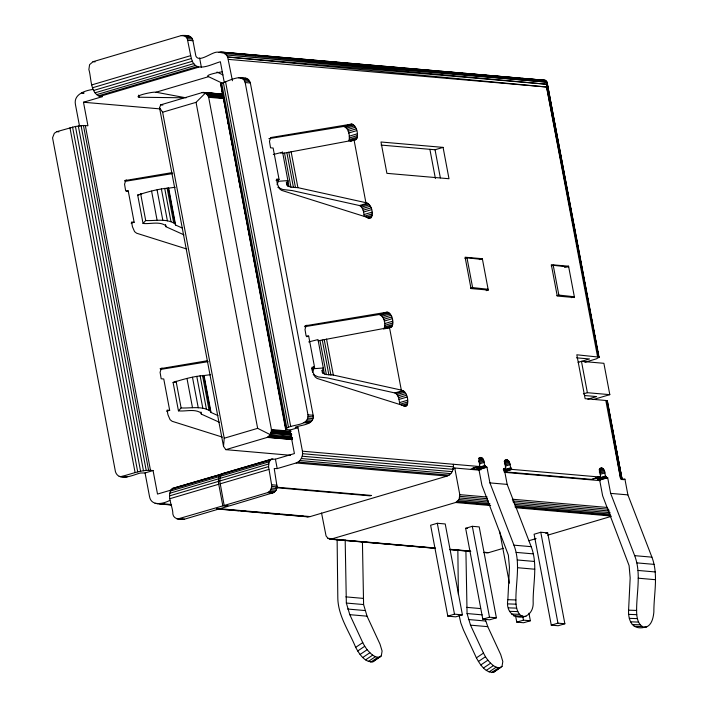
<?xml version="1.0" encoding="UTF-8"?>
<svg xmlns="http://www.w3.org/2000/svg" width="708" height="708" viewBox="0 0 708 708"><rect width="100%" height="100%" fill="white"/><g stroke="black" fill="none" stroke-linecap="round" stroke-linejoin="round"><path stroke-width="1.06" d="M177.956 518.92L222.834 505.866L228.003 506.317L184.558 519.176C180.283 519.663 173.681 519.504 172.849 514.035C173.097 506.282 165.592 495.122 172.416 488.467L222.71 473.794L172.416 488.467M222.834 505.866L218.745 484.237C218.259 480.82 217.887 476.174 221.215 474.033M219.746 481.024L220.383 476.236L222.551 473.634L271.35 459.2L275.43 459.182L294.413 453.571L289.97 430.057L285.616 429.207L220.701 83.854C228.843 80.632 245.287 71.818 250.358 82.995L313.14 415.269C314.662 424.765 301.776 424.835 295.873 426.995L295.227 427.428L297.988 427.685L302.431 451.2C303.307 455.917 300.953 461.412 296.183 462.97L277.2 468.59L274.226 468.537L277.076 486.892L276.226 490.113L274.129 492.449L229.339 505.919L224.171 505.477L219.746 481.024L268.544 466.59L269.182 461.802L271.35 459.2M523.725 616.872C516.787 614.916 515.849 606.066 515.893 599.959C515.813 581.799 520.672 562.718 513.937 545.169L489.927 482.9L486.962 467.227L478.944 469.599L481.909 485.272L508.371 555.116L509.45 567.444L507.857 599.685C503.804 621.509 534.69 623.757 533.142 601.464C533.062 583.303 537.921 564.214 531.186 546.665L507.176 484.396L504.211 468.723C508.406 468.652 502.45 461.625 506.105 459.793L506.742 459.696C511.22 460.926 509.087 467.085 511.973 469.395L599.933 477.042C602.11 474.926 597.747 470.174 600.959 468.032L601.605 467.935C606.579 468.891 603.26 477.015 607.685 477.714L610.65 493.387L634.669 555.656C641.395 573.206 636.536 592.286 636.616 610.446C636.572 616.544 637.519 625.403 644.448 627.35C651.546 626.624 653.351 617.818 653.865 611.942C653.785 593.791 658.644 574.701 651.909 557.152L627.899 494.883L624.934 479.21L620.624 478.838L605.818 400.471L585.118 398.675L576.825 354.788L599.039 357.133L596.579 358.779L584.958 362.284M644.448 627.35C632.244 630.226 628.067 620.305 628.589 610.172L630.173 577.923L629.093 565.604L602.632 495.759L599.667 480.086L598.331 479.759L597.649 478.369L605.667 475.997M350.469 141.237L356.336 139.352C358.788 134.688 357.106 125.776 351.619 124.086L270.624 137.573L269.465 141.352L270.553 147.822L273.138 148.043L279.058 179.389L276.474 179.168L277.359 183.868L279.465 188.735L281.527 190.346L369.372 218.011L371.178 217.648C373.647 212.851 371.718 204.187 365.903 202.683L297.909 187.655L290.961 187.142L287.625 185.947L286.404 183M387.887 328.052L391.745 326.751C394.206 322.29 392.489 313.697 387.161 312.157L306.157 325.653L305.006 329.432L306.086 335.893L308.679 336.123L314.6 367.47L312.016 367.24L312.901 371.948L315.007 376.815L317.069 378.417L404.905 406.091L406.719 405.728C409.162 400.746 407.312 391.728 401.312 390.09L333.326 375.063L326.379 374.55L323.034 373.355L321.813 370.408M356.991 138.458L348.973 140.83C349.964 136.024 349.062 128.015 343.601 126.458L268.872 138.653M383.727 329.131C386.179 324.662 384.462 316.069 379.134 314.538L304.413 326.733M290.51 455.279L225.834 449.66L223.516 446.376L224.232 438.225L162.628 112.227L159.548 107.846L160.681 104.855L202.638 92.465L222.17 94.208M224.171 505.477L267.615 492.618L270.129 490.989L271.899 486.44L268.544 466.59M285.616 429.207L285.855 428.659C292.838 423.579 308.9 426.597 307.962 414.817L245.18 82.553L243.871 79.623L240.074 77.668M216.639 508.937L308.06 516.875L310.201 516.583L447.093 476.086C451.854 474.519 454.209 469.023 453.332 464.306M321.547 513.043L326.061 535.929L327.972 538.328L330.68 539.248L455.625 502.503L459.058 499.547L459.793 494.653L454.757 468.006L452.642 468.634M204.55 92.606L207.727 95.173L208.656 97.279L271.438 429.552C271.509 432.491 269.872 436.013 267.27 437.402L225.834 449.66M486.104 467.147L478.086 469.528L471.183 468.926L479.413 466.519C480.944 463.926 477.227 459.793 480.236 457.554L480.874 457.448C485.856 458.403 482.529 466.528 486.962 467.227M597.525 356.584L546.585 87.013L547.036 82.155L545.222 80.323L538.655 79.809M172.053 172.619L125.705 180.443L124.555 184.23L125.635 190.691L128.228 190.921L134.148 222.268L131.139 223.153M207.586 360.691L161.247 368.523L160.088 372.302L161.176 378.771L163.76 378.992L169.681 410.339L166.672 411.233M277.102 184.761L278.332 181.301L277.934 179.159M286.802 185.107L287.961 180.575L278.332 181.301M312.511 372.169L313.75 368.709L313.343 366.567M337.123 539.115L337.805 597.278C337.813 615.562 349.017 631.049 355.673 647.36C359.168 653.679 364.54 662.582 372.797 661.83L381.311 655.865L382.09 651.015L380.001 644.112L367.045 616.172L363.593 604.552L362.425 541.487M459.147 615.456L460.793 622.898L463.439 629.908L476.395 657.847C479.891 664.166 485.263 673.069 493.52 672.317L502.034 666.352L502.813 661.502L500.724 654.599L487.768 626.66L485.201 619.031M592.428 479.006L591.906 479.413L503.954 471.767L511.973 469.395M175.212 187.266L168.646 188.124C158.238 188.824 147.609 191.895 137.679 195.054L143.043 223.454L145.706 220.533C155.256 221.046 166.477 218.17 175 223.781L175.619 225.047L182.531 228.171M210.63 374.674L204.054 375.532C193.647 376.231 183.018 379.302 173.088 382.462L178.451 410.852L181.124 407.941C190.664 408.454 201.895 405.578 210.409 411.18L211.028 412.454L217.94 415.578M162.628 112.227L196.054 102.341L205.24 93.226L222.772 94.748M372.797 661.83L381.311 655.865M493.52 672.317L502.034 666.352M355.673 647.36L362.753 642.616L349.796 614.677L346.345 603.057L345.177 539.992M357.646 651.015L364.726 646.271L362.753 642.616M360.071 654.466L367.151 649.723C370.355 653.272 374.541 658.175 379.877 657.086M362.788 657.484L369.868 652.741M365.602 659.865L372.691 655.121M368.337 661.44L375.417 656.697M370.788 662.113L377.868 657.369M476.395 657.847L483.475 653.103L470.519 625.155L467.068 613.544L465.899 550.479M478.369 661.502L485.449 656.75L483.475 653.103M480.794 664.954L487.883 660.201C491.087 663.759 495.273 668.662 500.6 667.573M483.511 667.971L490.591 663.228M486.325 670.352L493.414 665.609M489.06 671.927L496.14 667.184M491.511 672.6L498.591 667.856M280.908 153.291L282.589 152.185L289.023 186.62M220.737 52.047L545.222 80.323L220.737 52.047L218.595 52.339C213.4 50.233 199.479 63.64 195.868 56.091L192.965 40.737C192.133 35.258 185.531 35.099 181.257 35.595L93.031 61.702L89.589 64.658L88.863 69.552C91.553 77.659 89.836 95.987 102.465 96.633L83.482 102.244L87.925 125.758L83.456 125.493L75.429 126.458L56.844 131.653L54.321 133.281L52.551 137.83L115.457 471.767C118.794 482.095 133.883 474.723 140.264 473.033L145.052 472.935L153.07 470.563L157.512 494.069L171.23 490.016M578.135 362.434L578.808 362.124M91.766 84.907L190.691 55.64L187.301 38.71L185.39 36.312L182.682 35.4M92.509 87.765L191.434 58.498C195.027 73.765 210.426 64.57 220.374 61.746L224.206 82.048M93.306 89.412C85.349 90.385 73.269 94.235 75.455 104.616L79.5 125.989M93.615 90.465L192.541 61.198M95.005 92.819L193.93 63.552M96.58 94.677L195.505 65.401M98.244 95.899L197.169 66.632M99.872 96.403L198.806 67.136M183.186 97.793L139.051 97.226C133.29 95.987 153.167 91.482 155.981 92.226L208.541 76.676L222.445 83.278M124.564 180.629L126.564 180.036M343.601 126.458L351.619 124.086M344.575 126.564L352.602 124.183M126.219 191.514L128.228 190.921M345.61 127.157L353.628 124.785M346.61 128.192L354.628 125.82M347.504 129.591L355.522 127.219M348.212 131.246L356.23 128.874M348.681 133.016L356.699 130.644M349.274 136.175L357.301 133.803M349.469 137.945L357.496 135.564M349.363 139.538L357.39 137.166M350.318 141.131L356.336 139.352M276.049 180.283L279.058 179.389M381.09 145.078L435.048 149.76L443.075 147.388L448.996 178.735L386.904 173.345L380.984 141.998L443.075 147.388M277.801 187.248L282.775 189.505L292.174 190.567L359.443 205.541L367.461 203.169M359.443 205.541L360.487 206.117L368.505 203.745M360.487 206.117L361.505 207.152L369.523 204.78M361.505 207.152L362.408 208.559L370.426 206.187M362.408 208.559L363.133 210.232L371.151 207.851M372.293 213.887L364.275 216.259L363.611 212.019L371.629 209.648M364.08 214.515L372.098 212.135M366.178 217.241L372.196 215.462M367.806 217.94L371.815 216.754M368.169 218.542L371.178 217.648M464.988 258.402L466.988 257.809L482.493 259.5M479.334 259.606L482.343 258.712L488.263 290.059L486.254 290.652M160.097 368.709L162.105 368.116M305.015 325.83L307.015 325.238M379.134 314.538L387.161 312.157M380.116 314.635L388.134 312.263M306.67 336.716L308.679 336.123M470.616 288.183L472.617 287.59L488.113 289.271L486.113 289.864M381.152 315.228L389.17 312.856M551.222 265.889L553.222 265.296L568.719 266.987M382.152 316.272L390.17 313.892M383.037 317.671L391.064 315.299M383.745 319.317L391.772 316.945M564.559 267.385L568.568 266.199L574.498 297.546L557.249 296.05L551.328 264.704L568.568 266.199M384.214 321.087L392.241 318.715M384.692 323.583L392.71 321.211M384.886 325.344L392.905 322.972M384.78 326.946L392.798 324.574M384.382 328.238L392.4 325.866M384.727 328.831L391.745 326.751M556.842 295.67L558.851 295.077L574.347 296.767L571.338 297.652M311.591 368.355L314.6 367.47M224.232 438.225L257.65 428.34L269.695 434.358L291.608 436.261M313.219 374.656L318.184 376.913L327.583 377.975L394.852 392.949L402.87 390.577M394.852 392.949L395.896 393.524L403.914 391.152M395.896 393.524L396.914 394.56L404.932 392.188M120.564 476.652C131.21 474.307 141.874 469.147 153.07 470.563M396.914 394.56L397.816 395.967L405.843 393.595M397.816 395.967L398.542 397.631L406.56 395.259M289.97 430.057L297.988 427.685M407.835 401.958L399.808 404.33L399.02 399.427L407.038 397.055M399.613 402.587L407.64 400.215M401.719 405.321L407.737 403.542M403.339 406.011L407.348 404.826M404.711 406.321L406.719 405.728M578.454 362.248L589.507 358.956L576.436 357.823M272.837 458.961L222.551 473.634M171.168 489.44L219.967 474.997M221.303 474.608L270.102 460.173M170.247 491.069L219.046 476.634M220.383 476.236L269.182 461.802M169.716 493.264L218.515 478.82M219.852 478.431L268.651 463.997M169.619 495.857L218.409 481.422M169.947 498.68L218.745 484.237M220.082 483.847L268.872 469.413M145.052 472.935L149.494 496.441C151.123 506.627 163.451 503.884 169.84 500.352M583.374 393.887L587.383 392.701L609.809 394.648L603.88 363.301L581.463 361.354L587.383 392.701M587.861 399.162L596.614 396.577L584.755 395.542M593.171 399.569L609.809 394.648M478.874 458.041L480.874 457.448M478.573 458.554L481.573 457.669M479.281 459.076L482.29 458.191M478.953 460.173L482.962 458.988M478.546 461.474L483.564 459.996M479.024 462.634L484.033 461.147M479.343 463.855L484.352 462.377M472.705 468.218L479.723 466.147M472.581 468.457L479.599 466.377M484.945 465.51L476.926 467.882L478.086 469.528M477.033 468.289L485.051 465.917M504.742 460.288L506.742 459.696M477.183 468.678L485.21 466.306M504.441 460.802L507.45 459.917M477.387 469.015L485.405 466.643M477.608 469.28L485.635 466.899M477.847 469.448L485.874 467.076M504.149 461.625L508.158 460.439M504.822 462.421L508.84 461.227M504.415 463.722L509.433 462.244M504.892 464.882L509.902 463.395M505.211 466.103L510.22 464.625M503.671 468.669L505.671 468.077M503.592 468.988L505.6 468.395M503.282 469.36L505.468 468.625M503.795 469.829L510.813 467.758M503.901 470.245L510.919 468.165M504.061 470.625L511.079 468.546M504.255 470.962L511.273 468.882M504.485 471.227L511.503 469.147M504.724 471.404L511.742 469.324M599.596 468.528L601.605 467.935M600.295 468.749L602.304 468.156M599.003 469.864L603.012 468.678M599.676 470.652L603.694 469.466M599.269 471.962L604.287 470.475M599.747 473.121L604.756 471.634M600.065 474.342L605.075 472.864M437.305 523.274L430.623 525.248L447.801 616.155L455.731 616.845L462.413 614.863L445.235 523.964L437.305 523.274L454.483 614.172L462.413 614.863M595.516 477.803L598.525 476.909M593.437 478.705L599.446 476.926M591.906 479.413L600.322 476.865M597.756 478.776L605.774 476.404M597.915 479.166L605.933 476.785M598.11 479.502L606.128 477.121M598.331 479.759L606.358 477.387M598.57 479.935L606.597 477.564M598.809 480.006L606.827 477.635M599.667 480.086L607.685 477.714M623.146 479.741L624.934 479.21M465.634 528.292L472.316 526.31L479.21 526.911L496.388 617.818L489.706 619.792L482.803 619.19L465.634 528.292L467.599 528.46M540.779 532.257L534.097 534.239L551.275 625.137L558.17 625.739L564.86 623.766L547.682 532.859L540.779 532.257L557.957 623.164L564.86 623.766M545.771 533.425L547.682 532.859M483.909 552.559L488.617 552.647L503.397 548.275M528.734 540.77L536.124 538.584M547.735 535.151L611.084 516.415M447.801 616.155L454.483 614.172M482.803 619.19L489.494 617.217L496.388 617.818M515.76 616.73L516.778 622.146L523.469 620.164L530.363 620.766L528.938 613.19M530.363 620.766L523.681 622.739L516.778 622.146M551.275 625.137L557.957 623.164M273.279 154.521L282.589 152.185M308.688 341.929L318.007 339.592L324.441 374.028M137.679 195.054L141.653 194.107M173.088 382.462L176.071 381.745M282.749 153.397L355.478 139.759M318.158 340.805L390.887 327.167M125.042 181.354L172.69 173.575M160.583 369.426L208.232 361.646M479.413 466.519L302.431 451.2M515.69 616.597L517.194 616.358M186.434 36.046L187.859 35.851M222.144 71.906C219.94 71.977 203.727 75.145 208.541 76.676M313.75 368.709L323.37 367.983L322.211 372.514M143.043 223.454C150.264 224.294 159.344 221.038 165.769 225.657L165.92 226.71L183.938 234.835M178.451 410.852C185.673 411.702 194.753 408.445 201.178 413.065L201.329 414.118L219.347 422.242M507.857 599.685L515.893 599.959M507.946 603.897L515.982 604.172M628.589 610.172L636.616 610.446M508.618 607.871L516.654 608.137M628.677 614.385L636.704 614.659M509.822 611.331L517.858 611.606M511.486 614.057L519.513 614.332M629.341 618.35L637.377 618.624M513.486 615.854L521.513 616.119M519.955 616.305L525.982 616.509M630.554 621.819L638.581 622.093M632.209 624.545L640.244 624.819M634.209 626.332L642.245 626.607M644.696 626.925L646.705 626.996M292.439 437.464L269.376 435.685L292.466 437.694M222.232 95.483L206.833 94.244L222.232 95.589M223.153 96.43L207.727 95.173L223.126 96.571M291.855 438.341L268.863 436.473L291.846 438.517M271.518 430.172L290.147 431.712M291.103 433.438L271.341 431.809L291.068 433.668M232.436 80.747L227.657 57.021L546.585 87.013L598.587 356.788L547.249 84.287L227.657 57.021L226.427 54.985L222.843 52.419L546.293 80.969L224.79 53.419L547.036 82.155L599.039 357.133M208.285 96.102L223.622 97.394M268.226 436.986L292.413 439.049M184.089 35.648L189.266 36.09M181.257 35.595L183.328 35.772M185.39 36.312L190.558 36.763M186.478 37.365L191.656 37.807M187.301 38.71L192.479 39.161M187.788 40.285L192.965 40.737M231.79 53.472L228.498 53.189L231.79 53.489M239.49 54.135L237.295 53.95L239.49 54.162M248.296 54.888L244.995 54.605L247.189 54.826M255.995 55.551L252.694 55.268L255.995 55.587M264.792 56.304L260.394 55.932L263.695 56.259M269.19 56.684L272.491 56.967L269.19 56.737M276.89 57.348L281.288 57.72M285.687 58.1L288.988 58.383L285.687 58.171M293.386 58.764L297.785 59.136M302.183 59.516L305.484 59.799M309.883 60.18L314.281 60.552M318.68 60.932L321.981 61.215M326.379 61.596L330.778 61.968M334.079 62.251L338.477 62.631M341.778 62.915L347.283 63.384M350.575 63.667L354.974 64.047M358.275 64.331L363.779 64.8M367.08 65.083L371.479 65.463M374.771 65.747L380.276 66.216M383.577 66.499L387.975 66.879M391.276 67.163L396.772 67.632M400.073 67.915L404.472 68.295M407.773 68.579L413.268 69.048M415.472 69.234L420.968 69.711M424.269 69.995L429.765 70.464M431.969 70.65L437.464 71.127M440.765 71.411L446.27 71.88M448.465 72.066L453.961 72.543M457.262 72.827L462.767 73.296M464.961 73.482L470.466 73.959M473.758 74.243L479.263 74.712M481.458 74.898L486.962 75.375M489.157 75.561L503.459 76.791M505.662 76.977L519.955 78.207M522.159 78.393L536.452 79.623M276.89 57.41L280.191 57.693M293.386 58.835L296.687 59.127M302.183 59.605L304.387 59.791M309.883 60.268L313.184 60.561M318.689 61.038L320.883 61.224M326.388 61.702L329.689 61.994M334.087 62.375L337.389 62.658M341.787 63.039L345.079 63.331M350.584 63.808L353.885 64.092M358.283 64.472L361.584 64.764M367.08 65.242L370.381 65.525M374.78 65.906L378.081 66.198M383.577 66.676L385.78 66.862M391.276 67.34L394.577 67.632M400.082 68.11L402.277 68.295M407.781 68.773L411.074 69.065M415.472 69.446L418.773 69.729M424.278 70.207L426.473 70.402M431.977 70.88L435.278 71.163M440.774 71.641L442.978 71.835M448.474 72.313L451.775 72.597M457.271 73.074L459.474 73.269M464.97 73.738L468.271 74.03M473.767 74.508L475.971 74.694M481.467 75.172L483.67 75.367M489.166 75.844L492.467 76.128M496.866 76.517L500.167 76.8M505.671 77.278L508.964 77.561M513.371 77.942L516.663 78.234M522.168 78.712L524.362 78.898M529.867 79.376L533.168 79.668M538.664 80.146L540.868 80.331M228.392 59.375L546.585 87.013M93.031 61.702L95.093 61.879M238.649 77.862L242.791 78.225M242.782 78.579L247.95 79.031M243.871 79.623L249.048 80.075M244.694 80.978L249.871 81.429M245.18 82.553L250.358 82.995M203.108 92.394L222.905 94.102M202.125 92.598L207.603 93.075M210.895 93.359L216.374 93.837M219.666 94.12L222.949 94.403M208.656 97.279L222.905 98.518M160.681 104.855L162.875 105.05M83.482 102.244L160.512 108.935M56.844 131.653L58.906 131.83M134.148 222.268L131.564 222.038L132.449 226.746L134.555 231.613L136.617 233.215L186.806 249.03M482.343 258.712L465.094 257.216L471.015 288.563L488.263 290.059M307.962 414.817L313.14 415.269M308.086 416.49L313.263 416.941M307.838 418.163L313.016 418.614M307.237 419.711L312.414 420.163M306.316 421.039L311.493 421.49M305.148 422.048L310.316 422.49M169.681 410.339L167.097 410.118L167.982 414.817L170.088 419.685L172.15 421.295L222.347 437.101M303.803 422.667L308.98 423.119M271.438 429.552L291.174 431.261M291.731 434.747L270.828 432.942L291.643 434.978M267.27 437.402L292.493 439.588M302.617 453.713L453.518 466.82M478.944 469.599L481.059 469.785M454.757 468.006L479.546 470.165M504.636 472.342L600.278 480.652M302.245 456.218L453.147 469.324M301.334 458.545L452.244 471.652M299.962 460.527L450.863 473.634M298.201 462.041L449.102 475.148M296.183 462.97L447.093 476.086M489.927 482.9L507.176 484.396M610.65 493.387L627.899 494.883M459.793 494.653L487.148 497.034M512.327 499.22L607.544 507.486M459.917 496.335L487.281 498.706M512.45 500.892L608.765 509.256M459.669 497.998L488.122 500.468M513.3 502.662L609.606 511.026M459.058 499.547L488.609 502.114M514.884 504.397L610.101 512.672M458.147 500.875L489.883 503.627M515.052 505.822L610.278 514.088M271.775 484.768L276.952 485.219M456.97 501.884L489.803 504.733M514.981 506.919L610.199 515.194M271.899 486.44L277.076 486.892M455.625 502.503L490.653 505.547M515.822 507.733L611.039 516.008M276.191 487.175L371.461 495.45L370.125 495.848L275.952 487.67M271.651 488.113L276.828 488.564M121.988 476.457L127.166 476.909M119.156 476.404L123.298 476.767M271.049 489.662L276.226 490.113M270.129 490.989L275.306 491.44M268.96 491.998L274.129 492.449M267.615 492.618L272.792 493.069M159.291 503.476L171.407 504.53M219.878 508.733L310.201 516.583M155.043 503.397L157.247 503.592M159.45 503.786L164.955 504.264M167.159 504.45L171.566 504.839M216.728 508.76L222.232 509.238M224.436 509.433L229.95 509.91M232.144 510.096L238.755 510.672M240.959 510.866L246.464 511.344M248.667 511.53L262.987 512.778M265.19 512.973L279.51 514.212M281.713 514.406L303.75 516.318M157.158 503.769L171.478 505.008M513.937 545.169L531.186 546.665M634.669 555.656L651.909 557.152M179.381 518.725L184.558 519.176M176.549 518.672L183.133 519.371M516.141 552.39L533.389 553.886M636.864 562.878L654.112 564.373M327.972 538.328L330.167 538.523M332.105 539.053L434.986 547.983M450.306 549.32L470.006 551.028M484.237 552.267L488.617 552.647M329.273 539L435.438 548.222M449.66 549.461L470.457 551.266M330.68 539.248L434.65 548.275M449.978 549.612L470.776 551.417M517.336 559.975L534.575 561.471M638.058 570.453L655.307 571.958M517.477 567.71L534.726 569.214M638.2 578.197L655.449 579.702M345.849 596.871L363.098 598.366M466.572 607.349L480.59 608.57M346.345 603.057L363.593 604.552M467.068 613.544L482.157 614.854M347.672 609.039L364.921 610.535M468.395 619.527L485.644 621.022M349.796 614.677L367.045 616.172M470.519 625.155L487.768 626.66M202.638 92.465L218.055 93.819M220.25 94.014L222.454 94.208M267.783 437.217L292.006 439.358M271.518 430.774L290.165 432.455M547.249 84.287L226.427 54.985L547.036 82.155L596.18 343.504L591.623 319.627M208.497 96.669L223.87 98.067M245.251 78.119L246.658 78.358M124.334 476.856L125.741 477.103M305.945 516.513L308.06 516.875M485.776 552.594L487.192 552.842M605.818 400.471L607.331 401.011L622.111 479.599L607.331 401.011L607.517 403.64M155.981 92.226L186.08 97.837M216.967 72.048L222.94 74.889M180.425 518.451L181.726 519.123M220.462 84.402L220.984 84.801M485.449 656.75L487.883 660.201M364.726 646.271L367.151 649.723M363.133 210.232L363.611 212.019M398.542 397.631L399.02 399.427M190.691 55.64L191.434 58.498M622.111 479.599L606.88 400.666L620.624 478.838M547.319 86.394L546.912 84.217L547.302 86.403M550.408 102.66L550.824 104.828M551.851 110.253L552.267 112.422M553.913 121.103L554.329 123.272M554.736 125.44L555.771 130.865M556.798 136.29L557.214 138.458M559.683 151.477L560.718 156.902M561.745 162.327L562.161 164.495M563.187 169.92L563.595 172.088M564.63 177.513L565.657 182.938M566.692 188.363L567.099 190.532M567.515 192.7L568.542 198.125M569.577 203.55L570.604 208.975M571.639 214.4L572.046 216.568M572.462 218.737L573.489 224.162M574.515 229.587L574.931 231.755M575.958 237.18L578.436 250.198M579.463 255.623L579.879 257.792M580.286 259.96L583.383 276.235M584.41 281.66L584.826 283.828M585.233 285.997L586.268 291.422M586.675 293.59L588.321 302.272M588.737 304.44L591.207 317.458M553.222 265.296L558.851 295.077M466.988 257.809L472.617 287.59M435.048 149.76L440.358 177.867M522.646 615.836L523.469 620.164M429.88 149.317L435.393 178.496M499.609 531.239L509.424 583.188M472.316 526.31L489.494 617.217M354.053 139.989L365.903 202.683M389.471 327.397L401.312 390.09M291.112 151.654L297.909 187.655M326.521 339.061L333.326 375.063M288.793 152.185L295.493 187.638M324.202 339.592L330.901 375.036M286.864 152.618L293.457 187.496M322.273 340.017L328.866 374.904M284.527 153.087L290.961 187.142M319.936 340.495L326.379 374.55M287.014 182.708L287.625 185.947M322.423 370.116L323.034 373.355M286.324 181.921L286.722 184.045M311.901 368.93L312.308 371.089M225.551 81.739L290.705 426.543M223.33 82.473L288.483 427.278M221.684 83.19L286.829 427.995M221.595 88.058L222.622 93.474M223.038 95.642L223.445 97.81M224.471 103.235L224.879 105.403M226.516 114.077L226.923 116.245M227.949 121.67L228.357 123.838M229.383 129.254L229.79 131.423M230.817 136.848L231.843 142.273M232.251 144.441L232.666 146.609M234.304 155.282L234.711 157.45M235.737 162.867L236.145 165.035M237.171 170.46L237.578 172.628M238.605 178.053L239.631 183.469M240.039 185.638L241.065 191.063M241.472 193.231L241.879 195.399M243.525 204.072L244.543 209.497M244.959 211.665L245.366 213.834M246.393 219.25L246.8 221.418M247.827 226.843L248.844 232.268M249.26 234.436L249.667 236.605M251.305 245.278L251.721 247.446M252.738 252.862L253.765 258.287M254.172 260.456L254.588 262.624M255.606 268.049L256.632 273.465M257.039 275.633L258.066 281.058M260.526 294.068L261.553 299.493M261.96 301.661L262.367 303.829M263.394 309.246L263.801 311.423M264.827 316.839L265.854 322.264M266.881 327.68L267.288 329.848M268.314 335.273L268.721 337.442M269.748 342.867L270.766 348.283M271.182 350.451L271.589 352.619M272.615 358.044L273.642 363.461M274.66 368.886L275.076 371.054M276.093 376.479L276.509 378.647M277.527 384.063L278.554 389.489M278.97 391.657L279.987 397.082M280.403 399.25L280.81 401.418M282.448 410.091L282.855 412.26M283.881 417.676L284.289 419.844M285.315 425.269L286.138 429.606M220.701 83.854L285.855 428.659M199.612 57.959L201.391 67.366M275.43 459.182L277.2 468.59M196.054 102.341L257.65 428.34M159.548 107.846L223.516 446.376M168.646 188.124L175.619 225.047M204.054 375.532L211.028 412.454M168.23 187.956L175 223.781M203.638 375.364L210.409 411.18M167.097 188.009L173.664 222.737M202.506 375.417L209.072 410.144M164.698 188.337L170.991 221.639M200.116 375.744L206.409 409.047M161.371 188.956L167.398 220.843M196.78 376.364L202.807 408.25M165.513 224.595L165.92 226.71M200.93 411.994L201.329 414.118M157.07 189.868L162.84 220.365M192.488 377.276L198.249 407.773M138.662 95.138L139.051 97.226M151.592 191.133L157.096 220.268M187.001 378.541L192.505 407.675M140.653 193.753L145.706 220.533M176.062 381.161L181.124 407.941M85.332 125.528L150.485 470.333M83.456 125.493L148.609 470.298M81.066 125.643L146.211 470.448M78.323 125.971L143.476 470.776M75.429 126.458L140.582 471.262M72.57 127.077L137.724 471.882M69.942 127.776L135.095 472.581M607.906 405.799L608.88 411.198M609.269 413.357L610.243 418.755M610.632 420.915L611.022 423.065M611.995 428.464L612.385 430.623M457.846 549.603L458.377 594.596M222.993 52.719L218.595 52.339L222.993 52.728M83.898 93.031L81.703 92.845L83.898 93.04M598.835 357.602L596.57 345.663L598.835 357.602"/></g></svg>
